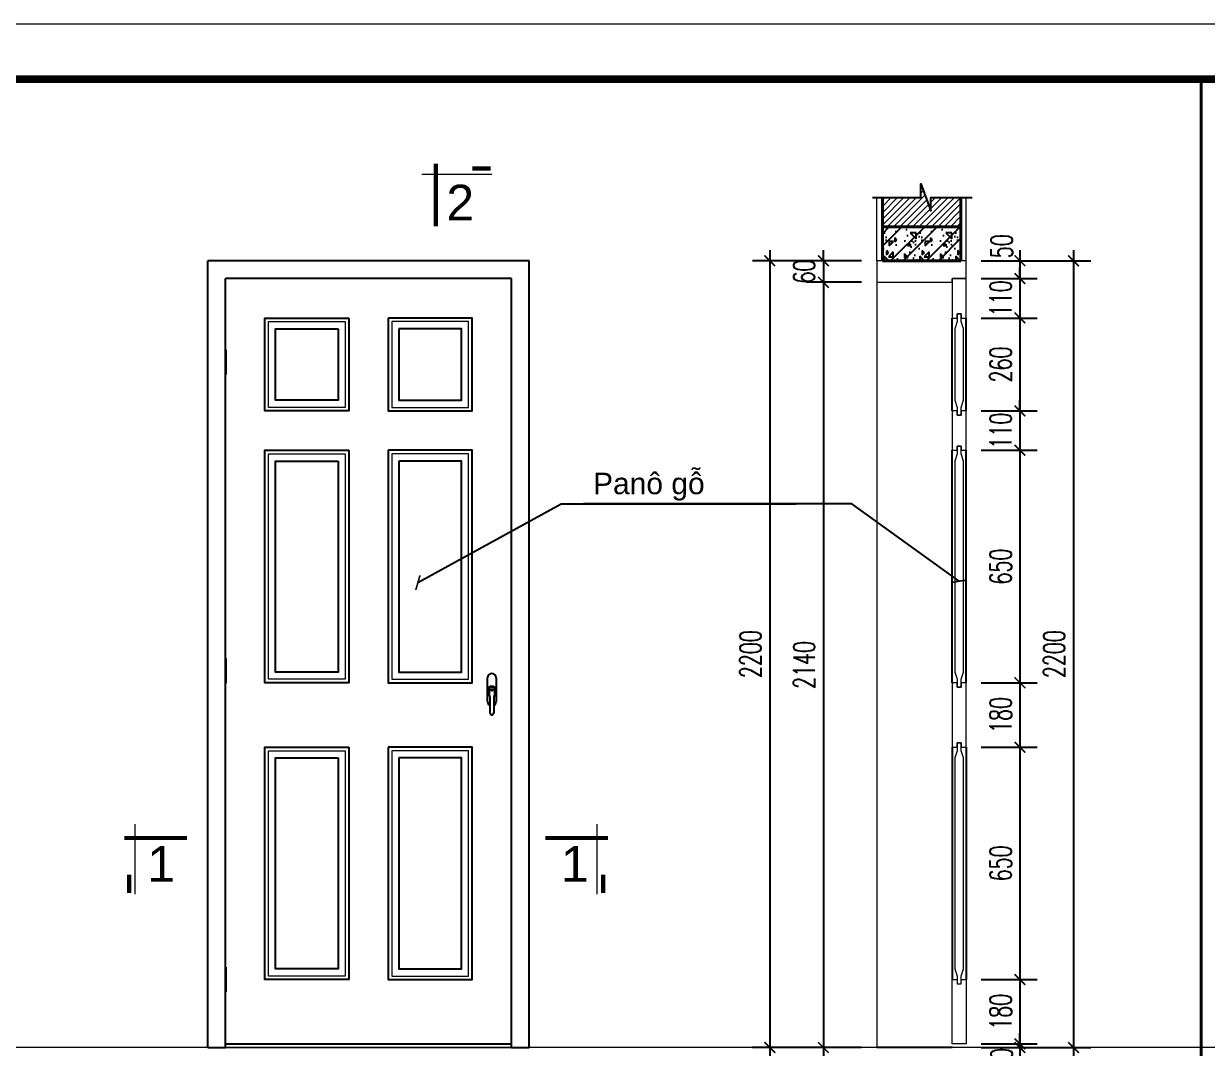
# Model space of a CAD drawing. Header units: millimetres. Extents: x -229618 to 2906, y -178063 to 96806.
# Drawn here: x -15652 to -12340, y -42020 to -39155 of the extents above; entities that cross this region are included whole.
import ezdxf
from ezdxf.enums import TextEntityAlignment as Align

# ---------------------------------------------------------------- set-up
doc = ezdxf.new("R2010")
doc.units = ezdxf.units.MM
doc.header["$LTSCALE"] = 200
doc.header["$MEASUREMENT"] = 0
doc.header["$PDMODE"] = 3
doc.header["$PDSIZE"] = 50
doc.linetypes.add('DASHED2', pattern=[0.375, 0.25, -0.125])
doc.layers.get('0').update_dxf_attribs({"color": 95, "linetype": 'CONTINUOUS'})
doc.layers.get('DEFPOINTS').update_dxf_attribs({"linetype": 'CONTINUOUS'})
for name, color, linetype, lineweight in [('cat', 1, 'CONTINUOUS', 40), ('hatch', 250, 'CONTINUOUS', 5), ('khuat', 8, 'DASHED2', 15), ('nho', 252, 'CONTINUOUS', 15), ('thay', 7, 'CONTINUOUS', 18)]:
    doc.layers.add(name, color=color, linetype=linetype, lineweight=lineweight)
for name, color, linetype in [('CUA', 145, 'CONTINUOUS'), ('DIM', 251, 'CONTINUOUS'), ('KHUNGTEN', 7, 'CONTINUOUS'), ('NOITHAT', 99, 'CONTINUOUS'), ('TEXT', 33, 'CONTINUOUS')]:
    doc.layers.add(name, color=color, linetype=linetype)
doc.layers.add('in', color=203, linetype='CONTINUOUS', lineweight=5, plot=False)
doc.styles.add('Aria H iso', font='Vharial_0.ttf')
doc.styles.add('Arial iso', font='vnarial_0.ttf')
doc.styles.add('Scale', font='vnsimli.shx', dxfattribs={"width": 0.65, "bigfont": 'bigfont.shx'})
doc.dimstyles.new('Scale', dxfattribs={"dimscale": 75, "dimtxt": 2, "dimasz": 1, "dimexe": 1.6, "dimexo": 0, "dimgap": 0.8, "dimtad": 1, "dimdec": 0, "dimzin": 0, "dimdsep": 46, "dimtxsty": 'Scale', "dimblk": 'ARCHTICK', "dimcen": 0.1, "dimdle": 1, "dimclrd": 256, "dimclre": 256, "dimclrt": 3, "dimadec": 0, "dimazin": 0, "dimtfac": 1, "dimtdec": 0, "dimtix": 1, "dimtmove": 2, "dimatfit": 3, "dimldrblk": 'ARCHTICK', "dimfxl": 0, "dimtolj": 1, "dimtzin": 0, "dimarcsym": 0})

# ---------------------------------------------------------------- blocks, each defined once
blk = doc.blocks.new('tay nam')
at = {"ltscale": 0.5}
for p, q in [((-7.7, 0), (-7.7, -14.7)), ((7.7, 0), (7.7, -14.7)), ((-7.6, -15.4), (-5.6, -19.3)), ((-5.4, -19.9), (-5.4, -64.4)), ((5.4, -19.9), (5.4, -64.4)), ((7.6, -15.4), (5.6, -19.3))]:
    blk.add_line(p, q, dxfattribs=at)
for points in [[(-12, -7.7), (-12, 33.8)], [(12, 33.8), (12, -32.8)], [(-12, -32.8), (-12, -7.7)]]:
    blk.add_lwpolyline(points, dxfattribs=at)
blk.add_circle((0, 0), 2.19, dxfattribs=at)
for centre, radius, start, end in [((0, 33.8), 12, 0, 180), ((0, 0), 10.4, 318.259, 221.741), ((0, 0), 7.75, 0, 180), ((0, 0), 10.4, 318.259, 131.741), ((0, -32.8), 12, 180, 243.1549), ((-6.2, -14.7), 1.5, 180, 207.1927), ((-6.9, -19.9), 1.5, 0, 27.1927), ((6.9, -19.9), 1.5, 152.8073, 180), ((0, -32.8), 12, 296.8451, 0), ((6.2, -14.7), 1.5, 332.8073, 0), ((0, -64.4), 5.44, 180, 0)]:
    blk.add_arc(centre, radius, start, end, dxfattribs=at)
blk = doc.blocks.new('cactn')
at = {"layer": 'thay', "ltscale": 600}
blk.add_line((-9225, 9972), (-9225, -2458), dxfattribs=at)
at = {"layer": 'thay', "ltscale": 600, "const_width": 762}
for points in [[(-10263, 9771), (-10263, 6486)], [(0, 0), (-11114, 0)]]:
    blk.add_lwpolyline(points, dxfattribs=at)
at = {"layer": 'TEXT', "style": 'Aria H iso'}
blk.add_attdef('A', text='', height=6350, dxfattribs=at).set_placement((-4573, 4581), align=Align.MIDDLE_CENTER)
blk = doc.blocks.new('cactd')
at = {"layer": 'thay', "ltscale": 600}
blk.add_line((-9972, -9225), (2458, -9225), dxfattribs=at)
at = {"layer": 'thay', "ltscale": 600, "const_width": 762}
for points in [[(0, 0), (0, -11114)], [(-9771, -10263), (-6486, -10263)]]:
    blk.add_lwpolyline(points, dxfattribs=at)
at = {"layer": 'TEXT', "style": 'Aria H iso'}
blk.add_attdef('1', text='', height=6350, dxfattribs=at).set_placement((-4149, -4127), align=Align.MIDDLE_CENTER)
blk = doc.blocks.new('KhungA3')
at = {"layer": 'KHUNGTEN', "color": 4, "const_width": 0.724}
blk.add_lwpolyline([(7.54, 8.99), (411.13, 8.99), (411.13, 295.64), (7.54, 295.64)], close=True, dxfattribs=at)
blk = doc.blocks.new('_ArchTick')
at = {"color": 0, "linetype": 'ByBlock', "const_width": 0.15}
blk.add_lwpolyline([(-0.5, -0.5), (0.5, 0.5)], dxfattribs=at)
blk = doc.blocks.new('*D437')
at = {"layer": 'DEFPOINTS', "color": 0, "linetype": 'Continuous'}
for p in [(-12972.5, -39817.9), (-12972.5, -39867.9), (-12864.1, -39867.9)]:
    blk.add_point(p, dxfattribs=at)
at = {"layer": 'DIM', "linetype": 'Continuous', "lineweight": -2}
for p, q in [((-12864.1, -39787.9), (-12864.1, -39897.9)), ((-12972.5, -39817.9), (-12816.1, -39817.9)), ((-12972.5, -39867.9), (-12816.1, -39867.9))]:
    blk.add_line(p, q, dxfattribs=at)
at = {"layer": 'DIM', "linetype": 'Continuous', "lineweight": -2, "xscale": 30, "yscale": 30, "zscale": 30}
for p, rotation in [((-12864.1, -39817.9), 90), ((-12864.1, -39867.9), 270)]:
    blk.add_blockref('_ArchTick', p, dxfattribs=dict(at, rotation=rotation))
at = {"layer": 'DIM', "color": 3, "linetype": 'Continuous', "insert": (-12915.1, -39777.2), "char_height": 60, "attachment_point": 5, "rotation": 90, "style": 'Scale'}
blk.add_mtext('\\A1;50', dxfattribs=at)
blk = doc.blocks.new('*D438')
at = {"layer": 'DEFPOINTS', "color": 0, "linetype": 'Continuous'}
for p in [(-12972.5, -39817.9), (-12972.5, -42017.9), (-12714.1, -42017.9)]:
    blk.add_point(p, dxfattribs=at)
at = {"layer": 'DIM', "linetype": 'Continuous', "lineweight": -2}
for p, q in [((-12714.1, -39787.9), (-12714.1, -42047.9)), ((-12972.5, -39817.9), (-12666.1, -39817.9)), ((-12972.5, -42017.9), (-12666.1, -42017.9))]:
    blk.add_line(p, q, dxfattribs=at)
at = {"layer": 'DIM', "linetype": 'Continuous', "lineweight": -2, "xscale": 30, "yscale": 30, "zscale": 30}
for p, rotation in [((-12714.1, -39817.9), 90), ((-12714.1, -42017.9), 270)]:
    blk.add_blockref('_ArchTick', p, dxfattribs=dict(at, rotation=rotation))
at = {"layer": 'DIM', "color": 3, "linetype": 'Continuous', "insert": (-12768.1, -40917.9), "char_height": 60, "attachment_point": 5, "rotation": 90, "style": 'Scale'}
blk.add_mtext('\\A1;2200', dxfattribs=at)
blk = doc.blocks.new('*D439')
at = {"layer": 'DEFPOINTS', "color": 0, "linetype": 'Continuous'}
for p in [(-12972.5, -39867.9), (-12972.5, -39977.9), (-12864.1, -39977.9)]:
    blk.add_point(p, dxfattribs=at)
at = {"layer": 'DIM', "linetype": 'Continuous', "lineweight": -2}
for p, q in [((-12864.1, -39867.9), (-12864.1, -39837.9)), ((-12972.5, -39867.9), (-12816.1, -39867.9)), ((-12864.1, -39867.9), (-12864.1, -39977.9)), ((-12972.5, -39977.9), (-12816.1, -39977.9)), ((-12864.1, -39977.9), (-12864.1, -40007.9))]:
    blk.add_line(p, q, dxfattribs=at)
at = {"layer": 'DIM', "linetype": 'Continuous', "lineweight": -2, "xscale": 30, "yscale": 30, "zscale": 30}
for p, rotation in [((-12864.1, -39867.9), 270), ((-12864.1, -39977.9), 90)]:
    blk.add_blockref('_ArchTick', p, dxfattribs=dict(at, rotation=rotation))
at = {"layer": 'DIM', "color": 3, "linetype": 'Continuous', "insert": (-12918.1, -39922.9), "char_height": 60, "attachment_point": 5, "rotation": 90, "style": 'Scale'}
blk.add_mtext('\\A1;110', dxfattribs=at)
blk = doc.blocks.new('*D440')
at = {"layer": 'DEFPOINTS', "color": 0, "linetype": 'Continuous'}
for p in [(-12972.5, -39977.9), (-12972.5, -40237.9), (-12864.1, -40237.9)]:
    blk.add_point(p, dxfattribs=at)
at = {"layer": 'DIM', "linetype": 'Continuous', "lineweight": -2}
for p, q in [((-12864.1, -39947.9), (-12864.1, -40267.9)), ((-12972.5, -39977.9), (-12816.1, -39977.9)), ((-12972.5, -40237.9), (-12816.1, -40237.9))]:
    blk.add_line(p, q, dxfattribs=at)
at = {"layer": 'DIM', "linetype": 'Continuous', "lineweight": -2, "xscale": 30, "yscale": 30, "zscale": 30}
for p, rotation in [((-12864.1, -39977.9), 90), ((-12864.1, -40237.9), 270)]:
    blk.add_blockref('_ArchTick', p, dxfattribs=dict(at, rotation=rotation))
at = {"layer": 'DIM', "color": 3, "linetype": 'Continuous', "insert": (-12918.1, -40107.9), "char_height": 60, "attachment_point": 5, "rotation": 90, "style": 'Scale'}
blk.add_mtext('\\A1;260', dxfattribs=at)
blk = doc.blocks.new('*D441')
at = {"layer": 'DEFPOINTS', "color": 0, "linetype": 'Continuous'}
for p in [(-12972.5, -40237.9), (-12972.5, -40347.9), (-12864.1, -40347.9)]:
    blk.add_point(p, dxfattribs=at)
at = {"layer": 'DIM', "linetype": 'Continuous', "lineweight": -2}
for p, q in [((-12972.5, -40237.9), (-12816.1, -40237.9)), ((-12864.1, -40237.9), (-12864.1, -40207.9)), ((-12864.1, -40237.9), (-12864.1, -40347.9)), ((-12972.5, -40347.9), (-12816.1, -40347.9)), ((-12864.1, -40347.9), (-12864.1, -40377.9))]:
    blk.add_line(p, q, dxfattribs=at)
at = {"layer": 'DIM', "linetype": 'Continuous', "lineweight": -2, "xscale": 30, "yscale": 30, "zscale": 30}
for p, rotation in [((-12864.1, -40237.9), 270), ((-12864.1, -40347.9), 90)]:
    blk.add_blockref('_ArchTick', p, dxfattribs=dict(at, rotation=rotation))
at = {"layer": 'DIM', "color": 3, "linetype": 'Continuous', "insert": (-12918.1, -40292.9), "char_height": 60, "attachment_point": 5, "rotation": 90, "style": 'Scale'}
blk.add_mtext('\\A1;110', dxfattribs=at)
blk = doc.blocks.new('*D442')
at = {"layer": 'DEFPOINTS', "color": 0, "linetype": 'Continuous'}
for p in [(-12972.5, -40347.9), (-12972.5, -40997.9), (-12864.1, -40997.9)]:
    blk.add_point(p, dxfattribs=at)
at = {"layer": 'DIM', "linetype": 'Continuous', "lineweight": -2}
for p, q in [((-12864.1, -40317.9), (-12864.1, -41027.9)), ((-12972.5, -40347.9), (-12816.1, -40347.9)), ((-12972.5, -40997.9), (-12816.1, -40997.9))]:
    blk.add_line(p, q, dxfattribs=at)
at = {"layer": 'DIM', "linetype": 'Continuous', "lineweight": -2, "xscale": 30, "yscale": 30, "zscale": 30}
for p, rotation in [((-12864.1, -40347.9), 90), ((-12864.1, -40997.9), 270)]:
    blk.add_blockref('_ArchTick', p, dxfattribs=dict(at, rotation=rotation))
at = {"layer": 'DIM', "color": 3, "linetype": 'Continuous', "insert": (-12918.1, -40672.9), "char_height": 60, "attachment_point": 5, "rotation": 90, "style": 'Scale'}
blk.add_mtext('\\A1;650', dxfattribs=at)
blk = doc.blocks.new('*D443')
at = {"layer": 'DEFPOINTS', "color": 0, "linetype": 'Continuous'}
for p in [(-12972.5, -40997.9), (-12972.5, -41177.9), (-12864.1, -41177.9)]:
    blk.add_point(p, dxfattribs=at)
at = {"layer": 'DIM', "linetype": 'Continuous', "lineweight": -2}
for p, q in [((-12864.1, -40967.9), (-12864.1, -41207.9)), ((-12972.5, -40997.9), (-12816.1, -40997.9)), ((-12972.5, -41177.9), (-12816.1, -41177.9))]:
    blk.add_line(p, q, dxfattribs=at)
at = {"layer": 'DIM', "linetype": 'Continuous', "lineweight": -2, "xscale": 30, "yscale": 30, "zscale": 30}
for p, rotation in [((-12864.1, -40997.9), 90), ((-12864.1, -41177.9), 270)]:
    blk.add_blockref('_ArchTick', p, dxfattribs=dict(at, rotation=rotation))
at = {"layer": 'DIM', "color": 3, "linetype": 'Continuous', "insert": (-12918.1, -41087.9), "char_height": 60, "attachment_point": 5, "rotation": 90, "style": 'Scale'}
blk.add_mtext('\\A1;180', dxfattribs=at)
blk = doc.blocks.new('*D444')
at = {"layer": 'DEFPOINTS', "color": 0, "linetype": 'Continuous'}
for p in [(-12972.5, -41177.9), (-12972.5, -41827.9), (-12864.1, -41827.9)]:
    blk.add_point(p, dxfattribs=at)
at = {"layer": 'DIM', "linetype": 'Continuous', "lineweight": -2}
for p, q in [((-12864.1, -41147.9), (-12864.1, -41857.9)), ((-12972.5, -41177.9), (-12816.1, -41177.9)), ((-12972.5, -41827.9), (-12816.1, -41827.9))]:
    blk.add_line(p, q, dxfattribs=at)
at = {"layer": 'DIM', "linetype": 'Continuous', "lineweight": -2, "xscale": 30, "yscale": 30, "zscale": 30}
for p, rotation in [((-12864.1, -41177.9), 90), ((-12864.1, -41827.9), 270)]:
    blk.add_blockref('_ArchTick', p, dxfattribs=dict(at, rotation=rotation))
at = {"layer": 'DIM', "color": 3, "linetype": 'Continuous', "insert": (-12918.1, -41502.9), "char_height": 60, "attachment_point": 5, "rotation": 90, "style": 'Scale'}
blk.add_mtext('\\A1;650', dxfattribs=at)
blk = doc.blocks.new('*D445')
at = {"layer": 'DEFPOINTS', "color": 0, "linetype": 'Continuous'}
for p in [(-12972.5, -41827.9), (-12972.5, -42007.9), (-12864.1, -42007.9)]:
    blk.add_point(p, dxfattribs=at)
at = {"layer": 'DIM', "linetype": 'Continuous', "lineweight": -2}
for p, q in [((-12972.5, -41827.9), (-12816.1, -41827.9)), ((-12864.1, -41797.9), (-12864.1, -42037.9)), ((-12972.5, -42007.9), (-12816.1, -42007.9))]:
    blk.add_line(p, q, dxfattribs=at)
at = {"layer": 'DIM', "linetype": 'Continuous', "lineweight": -2, "xscale": 30, "yscale": 30, "zscale": 30}
for p, rotation in [((-12864.1, -41827.9), 90), ((-12864.1, -42007.9), 270)]:
    blk.add_blockref('_ArchTick', p, dxfattribs=dict(at, rotation=rotation))
at = {"layer": 'DIM', "color": 3, "linetype": 'Continuous', "insert": (-12918.1, -41917.9), "char_height": 60, "attachment_point": 5, "rotation": 90, "style": 'Scale'}
blk.add_mtext('\\A1;180', dxfattribs=at)
blk = doc.blocks.new('*D446')
at = {"layer": 'DEFPOINTS', "color": 0, "linetype": 'Continuous'}
for p in [(-12972.5, -42007.9), (-12972.5, -42017.9), (-12864.1, -42017.9)]:
    blk.add_point(p, dxfattribs=at)
at = {"layer": 'DIM', "linetype": 'Continuous', "lineweight": -2}
for p, q in [((-12864.1, -42007.9), (-12864.1, -41977.9)), ((-12972.5, -42007.9), (-12816.1, -42007.9)), ((-12972.5, -42017.9), (-12816.1, -42017.9)), ((-12864.1, -42007.9), (-12864.1, -42017.9)), ((-12864.1, -42017.9), (-12864.1, -42047.9))]:
    blk.add_line(p, q, dxfattribs=at)
at = {"layer": 'DIM', "linetype": 'Continuous', "lineweight": -2, "xscale": 30, "yscale": 30, "zscale": 30}
for p, rotation in [((-12864.1, -42007.9), 270), ((-12864.1, -42017.9), 90)]:
    blk.add_blockref('_ArchTick', p, dxfattribs=dict(at, rotation=rotation))
at = {"layer": 'DIM', "color": 3, "linetype": 'Continuous', "insert": (-12915.1, -42053.1), "char_height": 60, "attachment_point": 5, "rotation": 90, "style": 'Scale'}
blk.add_mtext('\\A1;10', dxfattribs=at)
blk = doc.blocks.new('*D447')
at = {"layer": 'DEFPOINTS', "color": 0, "linetype": 'Continuous'}
for p in [(-13307.6, -39817.9), (-13414.1, -39877.9), (-13307.6, -39877.9)]:
    blk.add_point(p, dxfattribs=at)
at = {"layer": 'DIM', "linetype": 'Continuous', "lineweight": -2}
for p, q in [((-13414.1, -39817.9), (-13414.1, -39787.9)), ((-13307.6, -39817.9), (-13462.1, -39817.9)), ((-13414.1, -39817.9), (-13414.1, -39877.9)), ((-13307.6, -39877.9), (-13462.1, -39877.9)), ((-13414.1, -39877.9), (-13414.1, -39907.9))]:
    blk.add_line(p, q, dxfattribs=at)
at = {"layer": 'DIM', "linetype": 'Continuous', "lineweight": -2, "xscale": 30, "yscale": 30, "zscale": 30}
for p, rotation in [((-13414.1, -39817.9), 270), ((-13414.1, -39877.9), 90)]:
    blk.add_blockref('_ArchTick', p, dxfattribs=dict(at, rotation=rotation))
at = {"layer": 'DIM', "color": 3, "linetype": 'Continuous', "insert": (-13468.1, -39847.9), "char_height": 60, "attachment_point": 5, "rotation": 90, "style": 'Scale'}
blk.add_mtext('\\A1;60', dxfattribs=at)
blk = doc.blocks.new('*D448')
at = {"layer": 'DEFPOINTS', "color": 0, "linetype": 'Continuous'}
for p in [(-13307.6, -39817.9), (-13564.1, -42017.9), (-13307.6, -42017.9)]:
    blk.add_point(p, dxfattribs=at)
at = {"layer": 'DIM', "linetype": 'Continuous', "lineweight": -2}
for p, q in [((-13564.1, -39787.9), (-13564.1, -42047.9)), ((-13307.6, -39817.9), (-13612.1, -39817.9)), ((-13307.6, -42017.9), (-13612.1, -42017.9))]:
    blk.add_line(p, q, dxfattribs=at)
at = {"layer": 'DIM', "linetype": 'Continuous', "lineweight": -2, "xscale": 30, "yscale": 30, "zscale": 30}
for p, rotation in [((-13564.1, -39817.9), 90), ((-13564.1, -42017.9), 270)]:
    blk.add_blockref('_ArchTick', p, dxfattribs=dict(at, rotation=rotation))
at = {"layer": 'DIM', "color": 3, "linetype": 'Continuous', "insert": (-13618.1, -40917.9), "char_height": 60, "attachment_point": 5, "rotation": 90, "style": 'Scale'}
blk.add_mtext('\\A1;2200', dxfattribs=at)
blk = doc.blocks.new('*D449')
at = {"layer": 'DEFPOINTS', "color": 0, "linetype": 'Continuous'}
for p in [(-13307.6, -39877.9), (-13414.1, -42017.9), (-13307.6, -42017.9)]:
    blk.add_point(p, dxfattribs=at)
at = {"layer": 'DIM', "linetype": 'Continuous', "lineweight": -2}
for p, q in [((-13414.1, -39847.9), (-13414.1, -42047.9)), ((-13307.6, -39877.9), (-13462.1, -39877.9)), ((-13307.6, -42017.9), (-13462.1, -42017.9))]:
    blk.add_line(p, q, dxfattribs=at)
at = {"layer": 'DIM', "linetype": 'Continuous', "lineweight": -2, "xscale": 30, "yscale": 30, "zscale": 30}
for p, rotation in [((-13414.1, -39877.9), 90), ((-13414.1, -42017.9), 270)]:
    blk.add_blockref('_ArchTick', p, dxfattribs=dict(at, rotation=rotation))
at = {"layer": 'DIM', "color": 3, "linetype": 'Continuous', "insert": (-13468.1, -40947.9), "char_height": 60, "attachment_point": 5, "rotation": 90, "style": 'Scale'}
blk.add_mtext('\\A1;2140', dxfattribs=at)

msp = doc.modelspace()

# ---------------------------------------------------------------- hatches: boundary and pattern name
at = {"layer": 'hatch', "linetype": 'Continuous'}
h = msp.add_hatch(dxfattribs=at)
h.set_pattern_fill('ANSI31', color=256, scale=100, style=0)
h.set_pattern_definition([(45, (-70775.841, -42480.086), (-8.8388348, 8.8388348), [])])
h.paths.add_polyline_path([(-13249.1, -39722.6), (-13029.1, -39722.6), (-13029.1, -39640.6), (-13113.5, -39640.6), (-13113.5, -39678.1), (-13141.7, -39603), (-13141.7, -39640.6), (-13249.1, -39640.6)])
at = {"layer": 'hatch', "linetype": 'Continuous', "lineweight": -3}
h = msp.add_hatch(dxfattribs=at)
h.set_pattern_fill('BT', color=251, scale=100, style=0)
h.set_pattern_definition([(0, (152989.15, 27826.69), (0, 100), [0, -100]), (0, (152918.5, 27869.93), (0, 100), [0, -100]), (0, (152921.63, 27852.32), (0, 100), [0, -100]), (0, (152956.86, 27860.54), (0, 100), [0, -100]), (0, (152937.88, 27889.3), (0, 100), [0, -100]), (0, (152932.79, 27876.58), (0, 100), [0, -100]), (0, (152941.79, 27897.9), (0, 100), [0, -100]), (0, (152927.9, 27906.32), (0, 100), [0, -100]), (0, (152947.07, 27884.4), (0, 100), [0, -100]), (0, (152914.98, 27884.8), (0, 100), [0, -100]), (0, (152978.97, 27885.19), (0, 100), [0, -100]), (0, (152993.45, 27887.93), (0, 100), [0, -100]), (0, (152986.02, 27877.75), (0, 100), [0, -100]), (0, (152988.17, 27864.06), (0, 100), [0, -100]), (0, (152962.14, 27875.99), (0, 100), [0, -100]), (0, (152961.36, 27848.41), (0, 100), [0, -100]), (0, (152961.36, 27839.8), (0, 100), [0, -100]), (0, (152914, 27837.85), (0, 100), [0, -100]), (0, (152953.53, 27849.58), (0, 100), [0, -100]), (0, (152953.92, 27816.33), (0, 100), [0, -100]), (0, (152943.16, 27837.65), (0, 100), [0, -100]), (0, (152943.94, 27827.87), (0, 100), [0, -100]), (0, (152931.03, 27820.63), (0, 100), [0, -100]), (0, (152937.68, 27833.93), (0, 100), [0, -100]), (0, (152932.98, 27838.04), (0, 100), [0, -100]), (45, (152985.845, 27834.97), (0, 100.00003), [8, -133.4214]), (135, (152991.5, 27840.626), (-100.00003, 0), [8, -133.4214]), (270, (152985.85, 27846.28), (100, -2e-14), [11.3137, -88.6863]), (180, (152982.37, 27836.24), (-1e-14, -100), [12, -88]), (270, (152970.37, 27836.24), (100, -2e-14), [12, -88]), (45, (152970.374, 27824.24), (0, 100.00003), [16.9706, -124.4508]), (90, (152945.37, 27843.16), (-100, 6e-15), [16.8, -83.2]), (180, (152945.37, 27859.96), (-1e-14, -100), [16.8, -83.2]), (315, (152928.57, 27859.96), (100.00003, -2e-14), [23.7588, -117.6626]), (135, (152931.14, 27825.18), (-100.00003, 0), [7, -134.4214]), (225, (152926.19, 27830.13), (-1e-14, -100.00003), [7, -134.4214]), (0, (152921.24, 27825.18), (0, 100), [9.8995, -90.1005]), (0, (152967.69, 27892.78), (0, 100), [13.75, -86.25]), (90, (152981.44, 27892.78), (-100, 6e-15), [13.75, -86.25]), (225, (152981.44, 27906.53), (-1e-14, -100.00003), [19.4454, -121.9759]), (270, (152956.12, 27894.77), (100, -2e-14), [12.5, -87.5]), (0, (152956.12, 27882.27), (0, 100), [12.5, -87.5]), (135, (152968.624, 27882.27), (-100.00003, 0), [17.6777, -123.7437]), (45, (152962.484, 27898.624), (0, 100.00003), [8.5, -132.9214]), (135, (152968.495, 27904.635), (-100.00003, 0), [8.5, -132.9214]), (270, (152962.48, 27910.65), (100, -2e-14), [12.0208, -87.9792]), (135, (152923.22, 27891.425), (-100.00003, 0), [14.1421, -127.2792]), (0, (152913.22, 27891.42), (0, 100), [10, -90]), (270, (152913.22, 27901.42), (100, -2e-14), [10, -90]), (45, (152905.854, 27813.864), (-49.497475, 49.497475), []), (45, (152940.854, 27813.864), (-49.497475, 49.497475), [])])
h.paths.add_polyline_path([(-13029.1, -39722.6), (-13029.1, -39817.9), (-13249.1, -39817.9), (-13249.1, -39722.6)])

# ---------------------------------------------------------------- linework, layer by layer
at = {"layer": 'cat', "linetype": 'Continuous'}
for p, q in [((-13249.1, -39817.9), (-13249.1, -39640.6)), ((-13029.1, -39817.9), (-13029.1, -39640.6))]:
    msp.add_line(p, q, dxfattribs=at)
at = {"layer": 'cat'}
for p, q in [((-13029.1, -39722.6), (-13249.1, -39722.6)), ((-13029.1, -39817.9), (-13249.1, -39817.9))]:
    msp.add_line(p, q, dxfattribs=at)
at = {"layer": 'CUA'}
for p, q in [((-14236.9, -39817.9), (-15136.9, -39817.9)), ((-15136.9, -42017.9), (-15136.9, -39817.9)), ((-14236.9, -42017.9), (-14236.9, -39817.9)), ((-14286.9, -39867.9), (-15086.9, -39867.9)), ((-15086.9, -42017.9), (-15086.9, -39867.9)), ((-14286.9, -42017.9), (-14286.9, -39867.9)), ((-13054.1, -40237.9), (-13054.1, -39977.9)), ((-13014.1, -40237.9), (-13014.1, -39977.9)), ((-13054.1, -40997.9), (-13054.1, -40347.9)), ((-13014.1, -40997.9), (-13014.1, -40347.9)), ((-13054.1, -41177.9), (-13054.1, -41827.9)), ((-13014.1, -41177.9), (-13014.1, -41827.9)), ((-15136.9, -42017.9), (-15086.9, -42017.9)), ((-15086.9, -42007.9), (-14286.9, -42007.9)), ((-14286.9, -42017.9), (-14236.9, -42017.9))]:
    msp.add_line(p, q, dxfattribs=at)
for points in [[(-14741.9, -39977.9), (-14741.9, -40237.9), (-14976.9, -40237.9), (-14976.9, -39977.9), (-14741.9, -39977.9)], [(-14631.9, -39977.9), (-14631.9, -40237.9), (-14396.9, -40237.9), (-14396.9, -39977.9), (-14631.9, -39977.9)], [(-14741.9, -40347.9), (-14741.9, -40997.9), (-14976.9, -40997.9), (-14976.9, -40347.9), (-14741.9, -40347.9)], [(-14631.9, -40347.9), (-14631.9, -40997.9), (-14396.9, -40997.9), (-14396.9, -40347.9), (-14631.9, -40347.9)], [(-14741.9, -41177.9), (-14741.9, -41827.9), (-14976.9, -41827.9), (-14976.9, -41177.9), (-14741.9, -41177.9)], [(-14631.9, -41177.9), (-14631.9, -41827.9), (-14396.9, -41827.9), (-14396.9, -41177.9), (-14631.9, -41177.9)], [(-13054.1, -42017.9), (-13264.1, -42017.9)]]:
    msp.add_lwpolyline(points, dxfattribs=at)
for points in [[(-14771.9, -40007.9), (-14771.9, -40207.9), (-14946.9, -40207.9), (-14946.9, -40007.9)], [(-14601.9, -40007.9), (-14601.9, -40207.9), (-14426.9, -40207.9), (-14426.9, -40007.9)], [(-14771.9, -40377.9), (-14771.9, -40967.9), (-14946.9, -40967.9), (-14946.9, -40377.9)], [(-14601.9, -40377.9), (-14601.9, -40967.9), (-14426.9, -40967.9), (-14426.9, -40377.9)], [(-14771.9, -41207.9), (-14771.9, -41797.9), (-14946.9, -41797.9), (-14946.9, -41207.9)], [(-14601.9, -41207.9), (-14601.9, -41797.9), (-14426.9, -41797.9), (-14426.9, -41207.9)]]:
    msp.add_lwpolyline(points, close=True, dxfattribs=at)
at = {"layer": 'CUA', "const_width": 7.5}
for points in [[(-15086.9, -40136), (-15086.9, -40066)], [(-15086.9, -40999.5), (-15086.9, -40929.5)], [(-15086.9, -41862.9), (-15086.9, -41792.9)]]:
    msp.add_lwpolyline(points, dxfattribs=at)
at = {"layer": 'DIM', "linetype": 'Continuous'}
msp.add_lwpolyline([(-13277.1, -39640.6), (-13141.7, -39640.6), (-13141.7, -39603), (-13113.5, -39678.1), (-13113.5, -39640.6), (-12997.6, -39640.6)], dxfattribs=at)
at = {"layer": 'hatch', "linetype": 'Continuous'}
for p, q in [((-13264.1, -39817.9), (-13264.1, -39640.6)), ((-13014.1, -39817.9), (-13014.1, -39640.6))]:
    msp.add_line(p, q, dxfattribs=at)
at = {"layer": 'hatch'}
for points in [[(-14751.9, -39987.9), (-14751.9, -40227.9), (-14966.9, -40227.9), (-14966.9, -39987.9)], [(-14621.9, -39987.9), (-14621.9, -40227.9), (-14406.9, -40227.9), (-14406.9, -39987.9)], [(-14751.9, -40357.9), (-14751.9, -40987.9), (-14966.9, -40987.9), (-14966.9, -40357.9)], [(-14621.9, -40357.9), (-14621.9, -40987.9), (-14406.9, -40987.9), (-14406.9, -40357.9)], [(-14751.9, -41187.9), (-14751.9, -41817.9), (-14966.9, -41817.9), (-14966.9, -41187.9)], [(-14621.9, -41187.9), (-14621.9, -41817.9), (-14406.9, -41817.9), (-14406.9, -41187.9)]]:
    msp.add_lwpolyline(points, close=True, dxfattribs=at)
at = {"layer": 'in', "linetype": 'Continuous'}
msp.add_lwpolyline([(-20344.3, -39154.9), (-7743, -39154.9), (-7743, -48064.9), (-20344.3, -48064.9)], close=True, dxfattribs=at)
at = {"layer": 'khuat', "color": 6, "ltscale": 0.3, "const_width": 8}
msp.add_lwpolyline([(-12356.8, -47909.7), (-12356.8, -39310.2)], dxfattribs=at)
at = {"layer": 'nho', "ltscale": 0.3}
msp.add_line((-9278.3, -42017.9), (-20005.9, -42017.9), dxfattribs=at)
at = {"layer": 'thay', "ltscale": 0.5}
msp.add_line((-13264.1, -39877.9), (-13264.1, -42017.9), dxfattribs=at)
for points in [[(-15136.9, -42017.9), (-14236.9, -42017.9), (-14236.9, -39817.9), (-15136.9, -39817.9)], [(-13014.1, -39817.9), (-13264.1, -39817.9), (-13264.1, -39877.9), (-13054.1, -39877.9), (-13054.1, -39867.9), (-13014.1, -39867.9)], [(-13028.1, -40249.9), (-13028.1, -40227.9), (-13022.1, -40207.9), (-13022.1, -40140.9), (-13022.1, -40007.9), (-13028.1, -39987.9), (-13028.1, -39965.9), (-13040.1, -39965.9), (-13040.1, -39987.9), (-13046.1, -40007.9), (-13046.1, -40140.9), (-13046.1, -40207.9), (-13040.1, -40227.9), (-13040.1, -40249.9)], [(-13040.1, -40347.9), (-13040.1, -40335.9), (-13028.1, -40335.9), (-13028.1, -40347.9), (-13014.1, -40347.9), (-13014.1, -40237.9), (-13028.1, -40237.9), (-13028.1, -40249.9), (-13040.1, -40249.9), (-13040.1, -40237.9), (-13054.1, -40237.9), (-13054.1, -40347.9)], [(-13028.1, -41009.9), (-13028.1, -40987.9), (-13022.1, -40967.9), (-13022.1, -40470.4), (-13022.1, -40377.9), (-13028.1, -40357.9), (-13028.1, -40335.9), (-13040.1, -40335.9), (-13040.1, -40357.9), (-13046.1, -40377.9), (-13046.1, -40470.4), (-13046.1, -40967.9), (-13040.1, -40987.9), (-13040.1, -41009.9)], [(-13040.1, -41177.9), (-13040.1, -41165.9), (-13028.1, -41165.9), (-13028.1, -41177.9), (-13014.1, -41177.9), (-13014.1, -40997.9), (-13028.1, -40997.9), (-13028.1, -41009.9), (-13040.1, -41009.9), (-13040.1, -40997.9), (-13054.1, -40997.9), (-13054.1, -41177.9)], [(-13028.1, -41839.9), (-13028.1, -41817.9), (-13022.1, -41797.9), (-13022.1, -41300.4), (-13022.1, -41207.9), (-13028.1, -41187.9), (-13028.1, -41165.9), (-13040.1, -41165.9), (-13040.1, -41187.9), (-13046.1, -41207.9), (-13046.1, -41300.4), (-13046.1, -41797.9), (-13040.1, -41817.9), (-13040.1, -41839.9)], [(-13028.1, -41839.9), (-13028.1, -41827.9), (-13014.1, -41827.9), (-13014.1, -42007.9), (-13054.1, -42007.9), (-13054.1, -41827.9), (-13040.1, -41827.9), (-13040.1, -41839.9)]]:
    msp.add_lwpolyline(points, close=True, dxfattribs=at)
msp.add_lwpolyline([(-13034.1, -39867.9), (-13054.1, -39867.9), (-13054.1, -39977.9), (-13040.1, -39977.9), (-13040.1, -39965.9), (-13028.1, -39965.9), (-13028.1, -39977.9), (-13014.1, -39977.9), (-13014.1, -39867.9), (-13034.1, -39867.9)], dxfattribs=at)

# ---------------------------------------------------------------- block references
at = {"layer": 'DIM', "linetype": 'Continuous'}
ref = msp.add_blockref('cactd', (-14498.7, -39721.5), dxfattribs=dict(at, xscale=0.015748031437397, yscale=0.015748031437397, zscale=0.0157480314960628, rotation=180))
ref.add_attrib('1', '2', dxfattribs={"layer": 'TEXT', "height": 100, "style": 'Aria H iso'}).set_placement((-14430.2, -39655.2), align=Align.MIDDLE_CENTER)
ref = msp.add_blockref('cactn', (-15194.9, -41432), dxfattribs=dict(at, xscale=-0.015748031437397, yscale=0.015748031437397, zscale=0.0157480314960628, rotation=180))
ref.add_attrib('A', '1', dxfattribs={"layer": 'TEXT', "height": 100, "style": 'Aria H iso'}).set_placement((-15266.9, -41504.5), align=Align.MIDDLE_CENTER)
ref = msp.add_blockref('cactn', (-14192.1, -41432), dxfattribs=dict(at, xscale=0.015748031437397, yscale=0.015748031437397, zscale=0.0157480314960628, rotation=180))
ref.add_attrib('A', '1', dxfattribs={"layer": 'TEXT', "height": 100, "style": 'Aria H iso'}).set_placement((-14109.6, -41504.5), align=Align.MIDDLE_CENTER)
at = {"layer": 'NOITHAT', "linetype": 'Continuous'}
msp.add_blockref('tay nam', (-14341.9, -41017.9), dxfattribs=at)
at = {"layer": 'thay', "xscale": 30, "yscale": 30, "zscale": 30.00000000000013}
msp.add_blockref('KhungA3', (-20232.2, -48179.3), dxfattribs=at)

# ---------------------------------------------------------------- texts
at = {"layer": 'TEXT', "linetype": 'Continuous', "style": 'Arial iso'}
msp.add_text('Pan« gç', height=60, dxfattribs=at).set_placement((-14058.5, -40470.6))

# ---------------------------------------------------------------- dimensions: what is measured, and where the dimension line sits
at = {"layer": 'DIM', "linetype": 'Continuous'}
for base, p1, p2, picture, middle in [((-12864.1, -39867.9), (-12972.5, -39817.9), (-12972.5, -39867.9), '*D437', (-12915.1, -39777.2)), ((-12864.1, -42017.9), (-12972.5, -42007.9), (-12972.5, -42017.9), '*D446', (-12915.1, -42053.1))]:
    dim = msp.add_linear_dim(base=base, p1=p1, p2=p2, angle=90, dimstyle='Scale', override={"dimscale": 30}, dxfattribs=at)
    dim.commit()
    dim.dimension.update_dxf_attribs({"geometry": picture, "text_midpoint": middle, "dimtype": 160})
for base, p1, p2, picture, middle in [((-13564.1, -42017.9), (-13307.6, -39817.9), (-13307.6, -42017.9), '*D448', (-13618.1, -40917.9)), ((-13414.1, -39877.9), (-13307.6, -39817.9), (-13307.6, -39877.9), '*D447', (-13468.1, -39847.9)), ((-12714.1, -42017.9), (-12972.5, -39817.9), (-12972.5, -42017.9), '*D438', (-12768.1, -40917.9)), ((-12864.1, -39977.9), (-12972.5, -39867.9), (-12972.5, -39977.9), '*D439', (-12918.1, -39922.9)), ((-13414.1, -42017.9), (-13307.6, -39877.9), (-13307.6, -42017.9), '*D449', (-13468.1, -40947.9)), ((-12864.1, -40237.9), (-12972.5, -39977.9), (-12972.5, -40237.9), '*D440', (-12918.1, -40107.9)), ((-12864.1, -40347.9), (-12972.5, -40237.9), (-12972.5, -40347.9), '*D441', (-12918.1, -40292.9)), ((-12864.1, -40997.9), (-12972.5, -40347.9), (-12972.5, -40997.9), '*D442', (-12918.1, -40672.9)), ((-12864.1, -41177.9), (-12972.5, -40997.9), (-12972.5, -41177.9), '*D443', (-12918.1, -41087.9)), ((-12864.1, -41827.9), (-12972.5, -41177.9), (-12972.5, -41827.9), '*D444', (-12918.1, -41502.9)), ((-12864.1, -42007.9), (-12972.5, -41827.9), (-12972.5, -42007.9), '*D445', (-12918.1, -41917.9))]:
    dim = msp.add_linear_dim(base=base, p1=p1, p2=p2, angle=90, dimstyle='Scale', override={"dimscale": 30}, dxfattribs=at)
    dim.commit()
    dim.dimension.update_dxf_attribs({"geometry": picture, "text_midpoint": middle})

# ---------------------------------------------------------------- leaders
for points in [[(-14548.7, -40717.9), (-14148, -40497.2), (-13490.5, -40497.2)], [(-13034, -40713.9), (-13334.2, -40497.2), (-14085, -40497.2)]]:
    msp.add_leader(points, dimstyle='Scale', override={"dimscale": 30, "dimgap": 0.7, "dimtad": 0}, dxfattribs=at)

doc.saveas('drawing.dxf')
